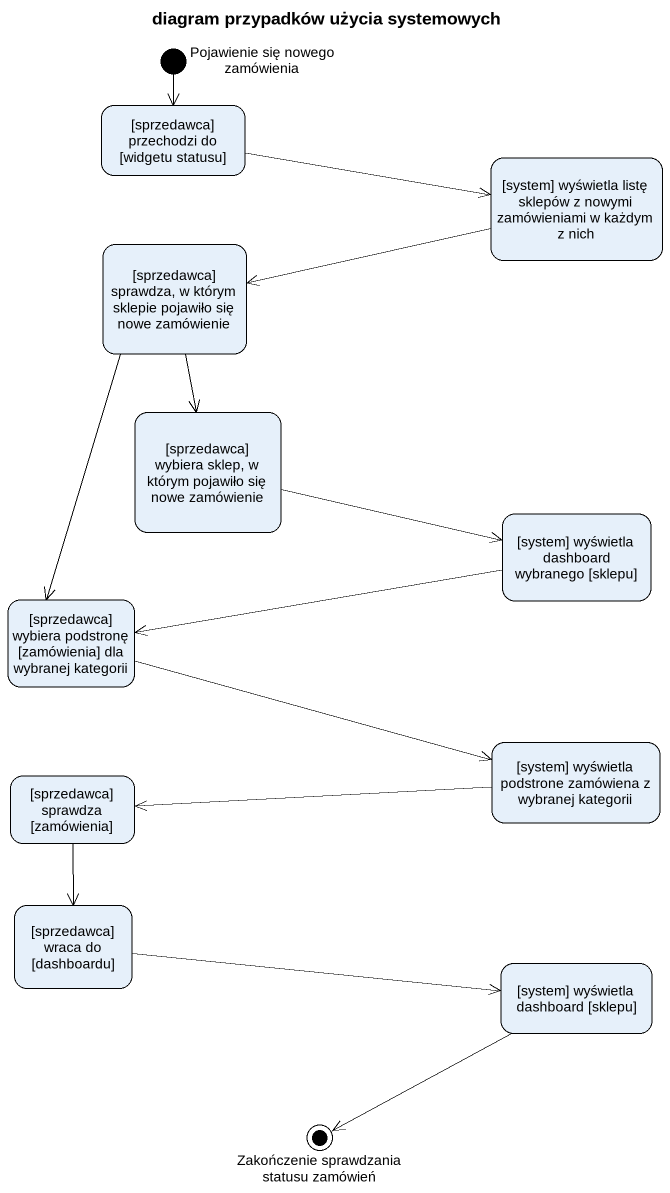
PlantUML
@startuml
title diagram przypadków użycia systemowych
hide empty description
state "Pojawienie się nowego zamówienia" as Pojawienie_się_nowego <<start>>
state "[sprzedawca] przechodzi do [widgetu statusu]" as sprzedawca_przechodzi_do
state "[system] wyświetla listę sklepów z nowymi zamówieniami w każdym z nich" as system_wyświetla_listę
state "[sprzedawca] sprawdza, w którym sklepie pojawiło się nowe zamówienie" as sprzedawca_sprawdza_w
state "[sprzedawca] wybiera sklep, w którym pojawiło się nowe zamówienie" as sprzedawca_wybiera_sklep_w
state "[system] wyświetla dashboard wybranego [sklepu]" as system_wyświetla_dashboard
state "[sprzedawca] wybiera podstronę [zamówienia] dla wybranej kategorii" as sprzedawca_wybiera
state "[system] wyświetla podstrone zamówiena z wybranej kategorii" as system_wyświetla_podstrone
state "[sprzedawca] sprawdza [zamówienia]" as sprzedawca_sprawdza
state "[sprzedawca] wraca do [dashboardu]" as sprzedawca_wraca_do
state "[system] wyświetla dashboard [sklepu]" as system_wyświetla_dashboard_2
state "Zakończenie sprawdzania statusu zamówień" as Zakończenie_sprawdzania <<end>>
Pojawienie_się_nowego --> sprzedawca_przechodzi_do
sprzedawca_przechodzi_do -right-> system_wyświetla_listę
system_wyświetla_listę -left-> sprzedawca_sprawdza_w
sprzedawca_sprawdza_w --> sprzedawca_wybiera_sklep_w
sprzedawca_sprawdza_w --> sprzedawca_wybiera
sprzedawca_wybiera_sklep_w -right-> system_wyświetla_dashboard
system_wyświetla_dashboard -left-> sprzedawca_wybiera
sprzedawca_wybiera -right-> system_wyświetla_podstrone
system_wyświetla_podstrone -left-> sprzedawca_sprawdza
sprzedawca_sprawdza --> sprzedawca_wraca_do
sprzedawca_wraca_do -right-> system_wyświetla_dashboard_2
system_wyświetla_dashboard_2 -left-> Zakończenie_sprawdzania
@enduml
